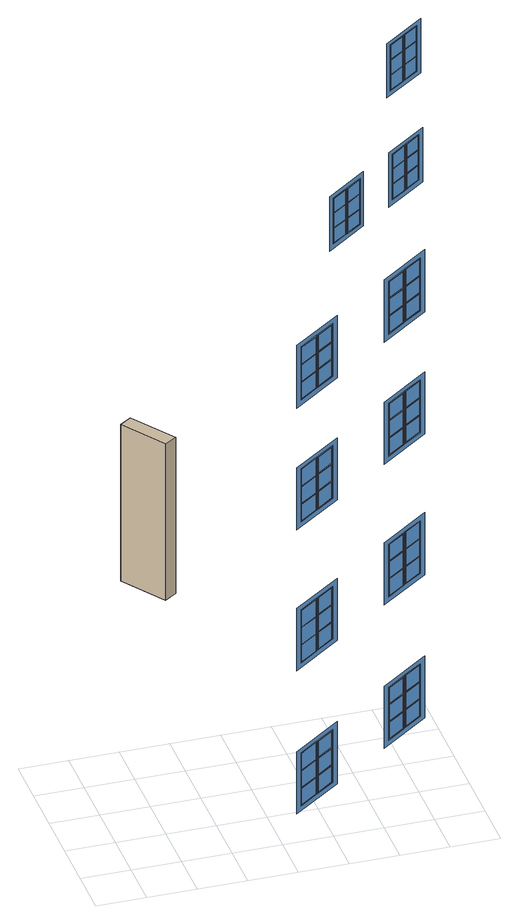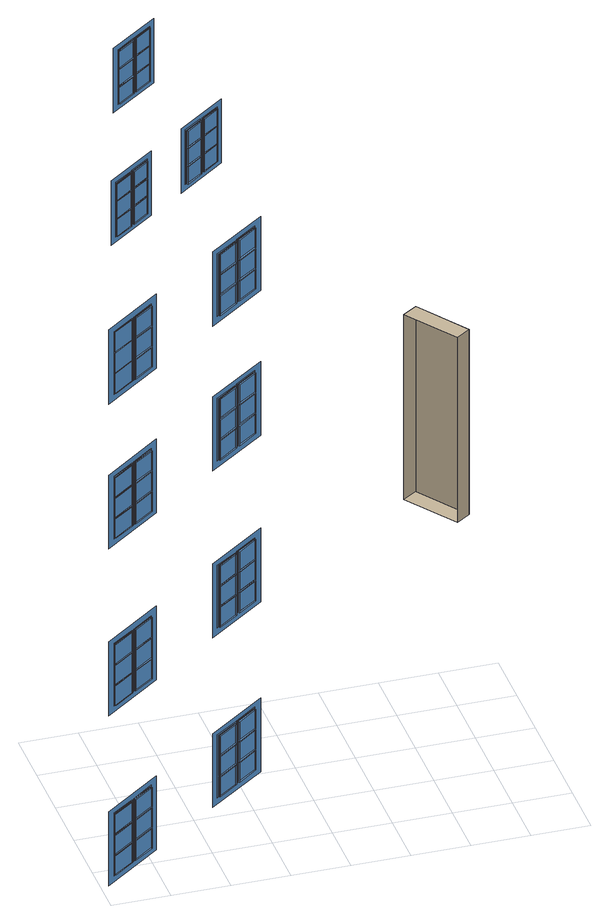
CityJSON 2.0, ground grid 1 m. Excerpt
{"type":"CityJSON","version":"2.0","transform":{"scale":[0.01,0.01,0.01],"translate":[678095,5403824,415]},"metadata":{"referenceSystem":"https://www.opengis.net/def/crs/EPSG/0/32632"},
"CityObjects":{
"building1":{"type":"Building","attributes":{"dataAvailable":"Sufficient","measuredHeight":20.7},"children":["building1-1"],"geometry":[{"type":"MultiSurface","lod":"3","boundaries":[[[0,1,2,3]],[[4,5,6,7]],[[8,9,10,11]],[[12,13,14,15]],[[16,17,18,19]],[[20,21,22,23]],[[24,25,26,27]],[[28,29,30,31]],[[32,33,34,35]],[[36,37,38,39]],[[40,41,42,43]],[[44,45,46,47]],[[5,4,48,49]],[[1,0,50,51]],[[9,8,52,53]],[[17,16,54,55]],[[13,12,56,57]],[[21,20,58,59]],[[29,28,60,61]],[[25,24,62,63]],[[33,32,64,65]],[[41,40,66,67]],[[37,36,68,69]],[[45,44,70,71]],[[5,72,73,6]],[[1,74,75,2]],[[9,76,77,10]],[[17,78,79,18]],[[13,80,81,14]],[[21,82,83,22]],[[29,84,85,30]],[[25,86,87,26]],[[33,88,89,34]],[[41,90,91,42]],[[37,92,93,38]],[[45,94,95,46]],[[8,96,97,52]],[[4,98,99,48]],[[0,100,101,50]],[[20,102,103,58]],[[16,104,105,54]],[[12,106,107,56]],[[32,108,109,64]],[[28,110,111,60]],[[24,112,113,62]],[[44,114,115,70]],[[40,116,117,66]],[[36,118,119,68]],[[100,0,3,120]],[[98,4,7,121]],[[96,8,11,122]],[[106,12,15,123]],[[104,16,19,124]],[[102,20,23,125]],[[112,24,27,126]],[[110,28,31,127]],[[108,32,35,128]],[[118,36,39,129]],[[116,40,43,130]],[[114,44,47,131]],[[0,1,74,100]],[[98,4,5,72]],[[96,8,9,76]],[[12,13,80,106]],[[104,16,17,78]],[[102,20,21,82]],[[24,25,86,112]],[[110,28,29,84]],[[108,32,33,88]],[[36,37,92,118]],[[116,40,41,90]],[[114,44,45,94]],[[74,1,51,132]],[[72,5,49,133]],[[76,9,53,134]],[[80,13,57,135]],[[78,17,55,136]],[[82,21,59,137]],[[86,25,63,138]],[[84,29,61,139]],[[88,33,65,140]],[[92,37,69,141]],[[90,41,67,142]],[[94,45,71,143]],[[144,145,146,147],[101,132,51,50],[133,49,48,99],[134,53,52,97]],[[148,149,150,151],[107,135,57,56],[136,55,54,105],[137,59,58,103]],[[152,153,154,155],[113,138,63,62],[139,61,60,111],[140,65,64,109]],[[156,157,158,159],[119,141,69,68],[142,67,66,117],[143,71,70,115]],[[74,100,120,75]],[[72,98,121,73]],[[76,96,122,77]],[[80,106,123,81]],[[78,104,124,79]],[[82,102,125,83]],[[86,112,126,87]],[[84,110,127,85]],[[88,108,128,89]],[[92,118,129,93]],[[90,116,130,91]],[[94,114,131,95]],[[98,72,133,99]],[[96,76,134,97]],[[100,74,132,101]],[[104,78,136,105]],[[102,82,137,103]],[[106,80,135,107]],[[110,84,139,111]],[[108,88,140,109]],[[112,86,138,113]],[[116,90,142,117]],[[114,94,143,115]],[[118,92,141,119]],[[160,161,162,163]],[[164,165,166,167]],[[168,169,170,171]],[[172,173,174,175]],[[176,177,178,179]],[[180,181,182,183]],[[184,185,186,187]],[[188,189,190,191]],[[192,193,194,195]],[[196,197,198,199]],[[200,201,202,203]],[[204,205,206,207]],[[161,160,208,209]],[[169,168,210,211]],[[165,164,212,213]],[[173,172,214,215]],[[181,180,216,217]],[[177,176,218,219]],[[185,184,220,221]],[[193,192,222,223]],[[189,188,224,225]],[[197,196,226,227]],[[205,204,228,229]],[[201,200,230,231]],[[232,233,234,235],[144,147,146,145],[236,237,238,239]],[[240,241,242,243],[148,151,150,149],[244,245,246,247]],[[248,249,250,251],[152,155,154,153],[252,253,254,255]],[[256,257,258,259],[156,159,158,157],[260,261,262,263]],[[161,264,265,162]],[[165,266,267,166]],[[169,268,269,170]],[[173,270,271,174]],[[177,272,273,178]],[[181,274,275,182]],[[185,276,277,186]],[[189,278,279,190]],[[193,280,281,194]],[[197,282,283,198]],[[201,284,285,202]],[[205,286,287,206]],[[168,288,289,210]],[[160,290,291,208]],[[164,292,293,212]],[[180,294,295,216]],[[172,296,297,214]],[[176,298,299,218]],[[192,300,301,222]],[[184,302,303,220]],[[188,304,305,224]],[[204,306,307,228]],[[196,308,309,226]],[[200,310,311,230]],[[292,164,167,312]],[[290,160,163,313]],[[288,168,171,314]],[[298,176,179,315]],[[296,172,175,316]],[[294,180,183,317]],[[304,188,191,318]],[[302,184,187,319]],[[300,192,195,320]],[[310,200,203,321]],[[308,196,199,322]],[[306,204,207,323]],[[290,160,161,264]],[[292,164,165,266]],[[168,169,268,288]],[[296,172,173,270]],[[298,176,177,272]],[[180,181,274,294]],[[302,184,185,276]],[[304,188,189,278]],[[192,193,280,300]],[[308,196,197,282]],[[310,200,201,284]],[[204,205,286,306]],[[266,165,213,324]],[[268,169,211,325]],[[264,161,209,326]],[[272,177,219,327]],[[274,181,217,328]],[[270,173,215,329]],[[278,189,225,330]],[[280,193,223,331]],[[276,185,221,332]],[[284,201,231,333]],[[286,205,229,334]],[[282,197,227,335]],[[236,239,238,237],[289,325,211,210],[324,213,212,293],[326,209,208,291]],[[244,247,246,245],[295,328,217,216],[327,219,218,299],[329,215,214,297]],[[252,255,254,253],[301,331,223,222],[330,225,224,305],[332,221,220,303]],[[260,263,262,261],[307,334,229,228],[333,231,230,311],[335,227,226,309]],[[264,290,313,265]],[[266,292,312,267]],[[268,288,314,269]],[[270,296,316,271]],[[272,298,315,273]],[[274,294,317,275]],[[276,302,319,277]],[[278,304,318,279]],[[280,300,320,281]],[[282,308,322,283]],[[284,310,321,285]],[[286,306,323,287]],[[292,266,324,293]],[[290,264,326,291]],[[288,268,325,289]],[[298,272,327,299]],[[296,270,329,297]],[[294,274,328,295]],[[304,278,330,305]],[[302,276,332,303]],[[300,280,331,301]],[[310,284,333,311]],[[308,282,335,309]],[[306,286,334,307]],[[336,337,338,339]],[[340,341,342,343]],[[344,345,346,347]],[[337,336,348,349]],[[345,344,350,351]],[[341,340,352,353]],[[341,354,355,342]],[[337,356,357,338]],[[345,358,359,346]],[[336,360,361,348]],[[344,362,363,350]],[[340,364,365,352]],[[364,340,343,366]],[[360,336,339,367]],[[362,344,347,368]],[[360,336,337,356]],[[344,345,358,362]],[[364,340,341,354]],[[354,341,353,369]],[[358,345,351,370]],[[356,337,349,371]],[[372,373,374,375],[363,370,351,350],[369,353,352,365],[371,349,348,361]],[[354,364,366,355]],[[356,360,367,357]],[[358,362,368,359]],[[360,356,371,361]],[[362,358,370,363]],[[364,354,369,365]],[[376,377,378,379]],[[380,381,382,383]],[[384,385,386,387]],[[381,380,388,389]],[[385,384,390,391]],[[377,376,392,393]],[[394,395,396,397],[398,399,400,401],[372,375,374,373]],[[377,402,403,378]],[[385,404,405,386]],[[381,406,407,382]],[[384,408,409,390]],[[380,410,411,388]],[[376,412,413,392]],[[408,384,387,414]],[[410,380,383,415]],[[412,376,379,416]],[[412,376,377,402]],[[384,385,404,408]],[[410,380,381,406]],[[406,381,389,417]],[[402,377,393,418]],[[404,385,391,419]],[[398,401,400,399],[409,419,391,390],[417,389,388,411],[418,393,392,413]],[[404,408,414,405]],[[402,412,416,403]],[[406,410,415,407]],[[408,404,419,409]],[[410,406,417,411]],[[412,402,418,413]],[[420,421,422,423]],[[424,425,426,427]],[[428,429,430,431]],[[432,433,434,435]],[[436,437,438,439]],[[440,441,442,443]],[[444,445,446,447]],[[448,449,450,451]],[[452,453,454,455]],[[456,457,458,459]],[[460,461,462,463]],[[464,465,466,467]],[[425,424,468,469]],[[421,420,470,471]],[[429,428,472,473]],[[437,436,474,475]],[[433,432,476,477]],[[441,440,478,479]],[[449,448,480,481]],[[445,444,482,483]],[[453,452,484,485]],[[461,460,486,487]],[[457,456,488,489]],[[465,464,490,491]],[[492,493,494,495]],[[496,497,498,499]],[[500,501,502,503]],[[493,492,504,505]],[[501,500,506,507]],[[497,496,508,509]],[[510,511,512,513]],[[514,515,516,517]],[[518,519,520,521]],[[511,510,522,523]],[[519,518,524,525]],[[515,514,526,527]],[[425,528,529,426]],[[421,530,531,422]],[[429,532,533,430]],[[437,534,535,438]],[[433,536,537,434]],[[441,538,539,442]],[[449,540,541,450]],[[445,542,543,446]],[[453,544,545,454]],[[461,546,547,462]],[[457,548,549,458]],[[465,550,551,466]],[[428,552,553,472]],[[424,554,555,468]],[[420,556,557,470]],[[440,558,559,478]],[[436,560,561,474]],[[432,562,563,476]],[[452,564,565,484]],[[448,566,567,480]],[[444,568,569,482]],[[464,570,571,490]],[[460,572,573,486]],[[456,574,575,488]],[[497,576,577,498]],[[493,578,579,494]],[[501,580,581,502]],[[492,582,583,504]],[[500,584,585,506]],[[496,586,587,508]],[[515,588,589,516]],[[511,590,591,512]],[[519,592,593,520]],[[510,594,595,522]],[[518,596,597,524]],[[514,598,599,526]],[[556,420,423,600]],[[554,424,427,601]],[[552,428,431,602]],[[562,432,435,603]],[[560,436,439,604]],[[558,440,443,605]],[[568,444,447,606]],[[566,448,451,607]],[[564,452,455,608]],[[574,456,459,609]],[[572,460,463,610]],[[570,464,467,611]],[[586,496,499,612]],[[582,492,495,613]],[[584,500,503,614]],[[420,421,530,556]],[[554,424,425,528]],[[552,428,429,532]],[[432,433,536,562]],[[560,436,437,534]],[[558,440,441,538]],[[444,445,542,568]],[[566,448,449,540]],[[564,452,453,544]],[[456,457,548,574]],[[572,460,461,546]],[[570,464,465,550]],[[582,492,493,578]],[[500,501,580,584]],[[586,496,497,576]],[[530,421,471,615]],[[528,425,469,616]],[[532,429,473,617]],[[536,433,477,618]],[[534,437,475,619]],[[538,441,479,620]],[[542,445,483,621]],[[540,449,481,622]],[[544,453,485,623]],[[548,457,489,624]],[[546,461,487,625]],[[550,465,491,626]],[[576,497,509,627]],[[580,501,507,628]],[[578,493,505,629]],[[630,631,632,633],[557,615,471,470],[616,469,468,555],[617,473,472,553]],[[634,635,636,637],[563,618,477,476],[619,475,474,561],[620,479,478,559]],[[638,639,640,641],[569,621,483,482],[622,481,480,567],[623,485,484,565]],[[642,643,644,645],[575,624,489,488],[625,487,486,573],[626,491,490,571]],[[646,647,648,649],[585,628,507,506],[627,509,508,587],[629,505,504,583]],[[598,514,517,650]],[[594,510,513,651]],[[596,518,521,652]],[[594,510,511,590]],[[518,519,592,596]],[[598,514,515,588]],[[588,515,527,653]],[[592,519,525,654]],[[590,511,523,655]],[[656,657,658,659],[597,654,525,524],[653,527,526,599],[655,523,522,595]],[[576,586,612,577]],[[578,582,613,579]],[[580,584,614,581]],[[582,578,629,583]],[[584,580,628,585]],[[586,576,627,587]],[[530,556,600,531]],[[528,554,601,529]],[[532,552,602,533]],[[536,562,603,537]],[[534,560,604,535]],[[538,558,605,539]],[[542,568,606,543]],[[540,566,607,541]],[[544,564,608,545]],[[548,574,609,549]],[[546,572,610,547]],[[550,570,611,551]],[[554,528,616,555]],[[552,532,617,553]],[[556,530,615,557]],[[560,534,619,561]],[[558,538,620,559]],[[562,536,618,563]],[[566,540,622,567]],[[564,544,623,565]],[[568,542,621,569]],[[572,546,625,573]],[[570,550,626,571]],[[574,548,624,575]],[[588,598,650,589]],[[590,594,651,591]],[[592,596,652,593]],[[660,661,662,663]],[[664,665,666,667]],[[668,669,670,671]],[[594,590,655,595]],[[596,592,654,597]],[[598,588,653,599]],[[665,664,672,673]],[[669,668,674,675]],[[661,660,676,677]],[[678,679,680,681]],[[682,683,684,685]],[[686,687,688,689]],[[690,691,692,693]],[[694,695,696,697]],[[698,699,700,701]],[[702,703,704,705]],[[706,707,708,709]],[[710,711,712,713]],[[714,715,716,717]],[[718,719,720,721]],[[722,723,724,725]],[[679,678,726,727]],[[687,686,728,729]],[[683,682,730,731]],[[691,690,732,733]],[[699,698,734,735]],[[695,694,736,737]],[[703,702,738,739]],[[711,710,740,741]],[[707,706,742,743]],[[715,714,744,745]],[[723,722,746,747]],[[719,718,748,749]],[[750,751,752,753]],[[754,755,756,757]],[[758,759,760,761]],[[755,754,762,763]],[[759,758,764,765]],[[751,750,766,767]],[[768,769,770,771],[772,773,774,775],[646,649,648,647]],[[776,777,778,779],[630,633,632,631],[780,781,782,783]],[[784,785,786,787],[634,637,636,635],[788,789,790,791]],[[792,793,794,795],[638,641,640,639],[796,797,798,799]],[[800,801,802,803],[642,645,644,643],[804,805,806,807]],[[808,809,810,811],[812,813,814,815],[656,659,658,657]],[[661,816,817,662]],[[669,818,819,670]],[[665,820,821,666]],[[668,822,823,674]],[[664,824,825,672]],[[660,826,827,676]],[[751,828,829,752]],[[759,830,831,760]],[[755,832,833,756]],[[758,834,835,764]],[[754,836,837,762]],[[750,838,839,766]],[[679,840,841,680]],[[683,842,843,684]],[[687,844,845,688]],[[691,846,847,692]],[[695,848,849,696]],[[699,850,851,700]],[[703,852,853,704]],[[707,854,855,708]],[[711,856,857,712]],[[715,858,859,716]],[[719,860,861,720]],[[723,862,863,724]],[[686,864,865,728]],[[678,866,867,726]],[[682,868,869,730]],[[698,870,871,734]],[[690,872,873,732]],[[694,874,875,736]],[[710,876,877,740]],[[702,878,879,738]],[[706,880,881,742]],[[722,882,883,746]],[[714,884,885,744]],[[718,886,887,748]],[[822,668,671,888]],[[824,664,667,889]],[[826,660,663,890]],[[826,660,661,816]],[[668,669,818,822]],[[824,664,665,820]],[[820,665,673,891]],[[816,661,677,892]],[[818,669,675,893]],[[772,775,774,773],[823,893,675,674],[891,673,672,825],[892,677,676,827]],[[834,758,761,894]],[[836,754,757,895]],[[838,750,753,896]],[[838,750,751,828]],[[758,759,830,834]],[[836,754,755,832]],[[832,755,763,897]],[[828,751,767,898]],[[830,759,765,899]],[[812,815,814,813],[835,899,765,764],[897,763,762,837],[898,767,766,839]],[[868,682,685,900]],[[866,678,681,901]],[[864,686,689,902]],[[874,694,697,903]],[[872,690,693,904]],[[870,698,701,905]],[[880,706,709,906]],[[878,702,705,907]],[[876,710,713,908]],[[866,678,679,840]],[[868,682,683,842]],[[686,687,844,864]],[[872,690,691,846]],[[874,694,695,848]],[[698,699,850,870]],[[878,702,703,852]],[[880,706,707,854]],[[710,711,856,876]],[[884,714,715,858]],[[886,718,719,860]],[[722,723,862,882]],[[842,683,731,909]],[[844,687,729,910]],[[840,679,727,911]],[[848,695,737,912]],[[850,699,735,913]],[[846,691,733,914]],[[854,707,743,915]],[[856,711,741,916]],[[852,703,739,917]],[[860,719,749,918]],[[862,723,747,919]],[[858,715,745,920]],[[780,783,782,781],[865,910,729,728],[909,731,730,869],[911,727,726,867]],[[788,791,790,789],[871,913,735,734],[912,737,736,875],[914,733,732,873]],[[796,799,798,797],[877,916,741,740],[915,743,742,881],[917,739,738,879]],[[804,807,806,805],[883,919,747,746],[918,749,748,887],[920,745,744,885]]],"semantics":{"surfaces":[{"type":"Window"}],"values":[0,0,0,0,0,0,0,0,0,0,0,0,0,0,0,0,0,0,0,0,0,0,0,0,0,0,0,0,0,0,0,0,0,0,0,0,0,0,0,0,0,0,0,0,0,0,0,0,0,0,0,0,0,0,0,0,0,0,0,0,0,0,0,0,0,0,0,0,0,0,0,0,0,0,0,0,0,0,0,0,0,0,0,0,0,0,0,0,0,0,0,0,0,0,0,0,0,0,0,0,0,0,0,0,0,0,0,0,0,0,0,0,0,0,0,0,0,0,0,0,0,0,0,0,0,0,0,0,0,0,0,0,0,0,0,0,0,0,0,0,0,0,0,0,0,0,0,0,0,0,0,0,0,0,0,0,0,0,0,0,0,0,0,0,0,0,0,0,0,0,0,0,0,0,0,0,0,0,0,0,0,0,0,0,0,0,0,0,0,0,0,0,0,0,0,0,0,0,0,0,0,0,0,0,0,0,0,0,0,0,0,0,0,0,0,0,0,0,0,0,0,0,0,0,0,0,0,0,0,0,0,0,0,0,0,0,0,0,0,0,0,0,0,0,0,0,0,0,0,0,0,0,0,0,0,0,0,0,0,0,0,0,0,0,0,0,0,0,0,0,0,0,0,0,0,0,0,0,0,0,0,0,0,0,0,0,0,0,0,0,0,0,0,0,0,0,0,0,0,0,0,0,0,0,0,0,0,0,0,0,0,0,0,0,0,0,0,0,0,0,0,0,0,0,0,0,0,0,0,0,0,0,0,0,0,0,0,0,0,0,0,0,0,0,0,0,0,0,0,0,0,0,0,0,0,0,0,0,0,0,0,0,0,0,0,0,0,0,0,0,0,0,0,0,0,0,0,0,0,0,0,0,0,0,0,0,0,0,0,0,0,0,0,0,0,0,0,0,0,0,0,0,0,0,0,0,0,0,0,0,0,0,0,0,0,0,0,0,0,0,0,0,0,0,0,0,0,0,0,0,0,0,0,0,0,0,0,0,0,0,0,0,0,0,0,0,0,0,0,0,0,0,0,0,0,0,0,0,0,0,0,0,0,0,0,0,0,0,0,0,0,0,0,0,0,0,0,0,0,0,0,0,0,0,0,0,0,0,0,0,0,0,0,0,0,0,0,0,0,0,0,0,0,0,0,0,0,0,0,0,0,0,0,0,0,0,0,0,0,0,0,0,0,0,0,0,0,0,0,0,0,0,0,0,0,0,0,0,0,0,0,0,0,0,0,0,0,0,0,0,0,0,0,0,0,0,0,0,0,0,0,0,0,0,0,0,0,0,0,0,0,0,0,0,0,0,0,0,0,0,0,0,0,0,0,0,0,0]}}]},
"building1-1":{"type":"BuildingInstallation","attributes":{"@cityeditor:layer":"Unclassified.LoD3","klumMaterialClass":"Concrete","klumMaterialIndex":"E202","materialUncertainty":0.3},"parents":["building1"],"geometry":[{"type":"MultiSurface","lod":"3","boundaries":[[[921,922,923,924]],[[922,925,926,923]],[[927,925,922,921]],[[928,926,925,927]],[[924,923,926,928]]]}]}
},
"vertices":[
[369,104,82],[369,104,45],[368,106,45],[368,106,82],[369,104,121],[369,104,84],[368,106,84],[368,106,121],[369,104,160],[369,104,123],[368,106,123],[368,106,160],[369,104,404],[369,104,366],[368,106,366],[368,106,404],[369,104,443],[369,104,405],[368,106,405],[368,106,443],[369,104,482],[369,104,444],[368,106,444],[368,106,482],[369,104,720],[369,104,683],[368,106,683],[368,106,720],[369,104,759],[369,104,722],[368,106,722],[368,106,759],[369,104,798],[369,104,761],[368,106,761],[368,106,798],[369,104,994],[369,104,957],[368,106,957],[368,106,994],[369,104,1033],[369,104,996],[368,106,996],[368,106,1033],[369,104,1072],[369,104,1035],[368,106,1035],[368,106,1072],[369,103,121],[369,103,84],[369,103,82],[369,103,45],[369,103,160],[369,103,123],[369,103,443],[369,103,405],[369,103,404],[369,103,366],[369,103,482],[369,103,444],[369,103,759],[369,103,722],[369,103,720],[369,103,683],[369,103,798],[369,103,761],[369,103,1033],[369,103,996],[369,103,994],[369,103,957],[369,103,1072],[369,103,1035],[405,131,84],[403,133,84],[405,131,45],[403,133,45],[405,131,123],[403,133,123],[405,131,405],[403,133,405],[405,131,366],[403,133,366],[405,131,444],[403,133,444],[405,131,722],[403,133,722],[405,131,683],[403,133,683],[405,131,761],[403,133,761],[405,131,996],[403,133,996],[405,131,957],[403,133,957],[405,131,1035],[403,133,1035],[405,131,160],[405,130,160],[405,131,121],[405,130,121],[405,131,82],[405,130,82],[405,131,482],[405,130,482],[405,131,443],[405,130,443],[405,131,404],[405,130,404],[405,131,798],[405,130,798],[405,131,759],[405,130,759],[405,131,720],[405,130,720],[405,131,1072],[405,130,1072],[405,131,1033],[405,130,1033],[405,131,994],[405,130,994],[403,133,82],[403,133,121],[403,133,160],[403,133,404],[403,133,443],[403,133,482],[403,133,720],[403,133,759],[403,133,798],[403,133,994],[403,133,1033],[403,133,1072],[405,130,45],[405,130,84],[405,130,123],[405,130,366],[405,130,405],[405,130,444],[405,130,683],[405,130,722],[405,130,761],[405,130,957],[405,130,996],[405,130,1035],[368,102,162],[368,102,43],[407,132,43],[407,132,162],[368,102,483],[368,102,365],[407,132,365],[407,132,483],[368,102,800],[368,102,681],[407,132,681],[407,132,800],[368,102,1074],[368,102,955],[407,132,955],[407,132,1074],[411,136,160],[411,136,123],[409,138,123],[409,138,160],[411,136,121],[411,136,84],[409,138,84],[409,138,121],[411,136,82],[411,136,45],[409,138,45],[409,138,82],[411,136,482],[411,136,444],[409,138,444],[409,138,482],[411,136,443],[411,136,405],[409,138,405],[409,138,443],[411,136,404],[411,136,366],[409,138,366],[409,138,404],[411,136,798],[411,136,761],[409,138,761],[409,138,798],[411,136,759],[411,136,722],[409,138,722],[409,138,759],[411,136,720],[411,136,683],[409,138,683],[409,138,720],[411,136,1072],[411,136,1035],[409,138,1035],[409,138,1072],[411,136,1033],[411,136,996],[409,138,996],[409,138,1033],[411,136,994],[411,136,957],[409,138,957],[409,138,994],[411,135,160],[411,135,123],[411,135,82],[411,135,45],[411,135,121],[411,135,84],[411,135,482],[411,135,444],[411,135,404],[411,135,366],[411,135,443],[411,135,405],[411,135,798],[411,135,761],[411,135,720],[411,135,683],[411,135,759],[411,135,722],[411,135,1072],[411,135,1035],[411,135,994],[411,135,957],[411,135,1033],[411,135,996],[356,94,172],[356,94,32],[460,172,32],[460,172,172],[409,134,162],[449,163,162],[449,163,43],[409,134,43],[356,94,494],[356,94,354],[460,172,354],[460,172,494],[409,134,483],[449,163,483],[449,163,365],[409,134,365],[356,94,810],[356,94,670],[460,172,670],[460,172,810],[409,134,800],[449,163,800],[449,163,681],[409,134,681],[356,94,1085],[356,94,944],[460,172,944],[460,172,1085],[409,134,1074],[449,163,1074],[449,163,955],[409,134,955],[446,163,123],[445,165,123],[446,163,84],[445,165,84],[446,163,45],[445,165,45],[446,163,444],[445,165,444],[446,163,405],[445,165,405],[446,163,366],[445,165,366],[446,163,761],[445,165,761],[446,163,722],[445,165,722],[446,163,683],[445,165,683],[446,163,1035],[445,165,1035],[446,163,996],[445,165,996],[446,163,957],[445,165,957],[446,163,82],[447,162,82],[446,163,160],[447,162,160],[446,163,121],[447,162,121],[446,163,404],[447,162,404],[446,163,482],[447,162,482],[446,163,443],[447,162,443],[446,163,720],[447,162,720],[446,163,798],[447,162,798],[446,163,759],[447,162,759],[446,163,994],[447,162,994],[446,163,1072],[447,162,1072],[446,163,1033],[447,162,1033],[445,165,121],[445,165,160],[445,165,82],[445,165,443],[445,165,482],[445,165,404],[445,165,759],[445,165,798],[445,165,720],[445,165,1033],[445,165,1072],[445,165,994],[447,162,84],[447,162,45],[447,162,123],[447,162,405],[447,162,366],[447,162,444],[447,162,722],[447,162,683],[447,162,761],[447,162,996],[447,162,957],[447,162,1035],[451,167,1352],[451,167,1320],[450,168,1320],[450,168,1352],[451,167,1319],[451,167,1286],[450,168,1286],[450,168,1319],[451,167,1285],[451,167,1252],[450,168,1252],[450,168,1285],[452,166,1352],[452,166,1320],[452,166,1285],[452,166,1252],[452,166,1319],[452,166,1286],[481,189,1286],[480,191,1286],[481,189,1320],[480,191,1320],[481,189,1252],[480,191,1252],[481,189,1352],[482,189,1352],[481,189,1285],[482,189,1285],[481,189,1319],[482,189,1319],[480,191,1319],[480,191,1352],[480,191,1285],[482,189,1286],[482,189,1252],[482,189,1320],[450,165,1354],[450,165,1251],[483,190,1251],[483,190,1354],[486,193,1352],[486,193,1320],[485,195,1320],[485,195,1352],[486,193,1319],[486,193,1286],[485,195,1286],[485,195,1319],[486,193,1285],[486,193,1252],[485,195,1252],[485,195,1285],[487,192,1319],[487,192,1286],[487,192,1285],[487,192,1252],[487,192,1352],[487,192,1320],[441,158,1363],[441,158,1241],[528,224,1241],[528,224,1363],[486,191,1354],[519,216,1354],[519,216,1251],[486,191,1251],[517,216,1320],[515,218,1320],[517,216,1252],[515,218,1252],[517,216,1286],[515,218,1286],[517,216,1285],[517,215,1285],[517,216,1319],[517,215,1319],[517,216,1352],[517,215,1352],[515,218,1285],[515,218,1319],[515,218,1352],[517,215,1286],[517,215,1320],[517,215,1252],[594,275,82],[594,275,45],[593,277,45],[593,277,82],[594,275,121],[594,275,84],[593,277,84],[593,277,121],[594,275,160],[594,275,123],[593,277,123],[593,277,160],[594,275,404],[594,275,366],[593,277,366],[593,277,404],[594,275,443],[594,275,405],[593,277,405],[593,277,443],[594,275,482],[594,275,444],[593,277,444],[593,277,482],[594,275,720],[594,275,683],[593,277,683],[593,277,720],[594,275,759],[594,275,722],[593,277,722],[593,277,759],[594,275,798],[594,275,761],[593,277,761],[593,277,798],[594,275,994],[594,275,957],[593,277,957],[593,277,994],[594,275,1033],[594,275,996],[593,277,996],[593,277,1033],[594,275,1072],[594,275,1035],[593,277,1035],[593,277,1072],[595,274,121],[595,274,84],[595,274,82],[595,274,45],[595,274,160],[595,274,123],[595,274,443],[595,274,405],[595,274,404],[595,274,366],[595,274,482],[595,274,444],[595,274,759],[595,274,722],[595,274,720],[595,274,683],[595,274,798],[595,274,761],[595,274,1033],[595,274,996],[595,274,994],[595,274,957],[595,274,1072],[595,274,1035],[598,278,1601],[598,278,1568],[597,279,1568],[597,279,1601],[598,278,1567],[598,278,1534],[597,279,1534],[597,279,1567],[598,278,1533],[598,278,1500],[597,279,1500],[597,279,1533],[598,277,1601],[598,277,1568],[598,277,1533],[598,277,1500],[598,277,1567],[598,277,1534],[603,281,1352],[603,281,1320],[602,283,1320],[602,283,1352],[603,281,1319],[603,281,1286],[602,283,1286],[602,283,1319],[603,281,1285],[603,281,1252],[602,283,1252],[602,283,1285],[603,280,1352],[603,280,1320],[603,280,1285],[603,280,1252],[603,280,1319],[603,280,1286],[630,302,84],[629,304,84],[630,302,45],[629,304,45],[630,302,123],[629,304,123],[630,302,405],[629,304,405],[630,302,366],[629,304,366],[630,302,444],[629,304,444],[630,302,722],[629,304,722],[630,302,683],[629,304,683],[630,302,761],[629,304,761],[630,302,996],[629,304,996],[630,302,957],[629,304,957],[630,302,1035],[629,304,1035],[630,302,160],[631,301,160],[630,302,121],[631,301,121],[630,302,82],[631,301,82],[630,302,482],[631,301,482],[630,302,443],[631,301,443],[630,302,404],[631,301,404],[630,302,798],[631,301,798],[630,302,759],[631,301,759],[630,302,720],[631,301,720],[630,302,1072],[631,301,1072],[630,302,1033],[631,301,1033],[630,302,994],[631,301,994],[628,300,1534],[627,302,1534],[628,300,1568],[627,302,1568],[628,300,1500],[627,302,1500],[628,300,1601],[629,300,1601],[628,300,1533],[629,300,1533],[628,300,1567],[629,300,1567],[633,304,1286],[632,306,1286],[633,304,1320],[632,306,1320],[633,304,1252],[632,306,1252],[633,304,1352],[633,303,1352],[633,304,1285],[633,303,1285],[633,304,1319],[633,303,1319],[629,304,82],[629,304,121],[629,304,160],[629,304,404],[629,304,443],[629,304,482],[629,304,720],[629,304,759],[629,304,798],[629,304,994],[629,304,1033],[629,304,1072],[627,302,1567],[627,302,1601],[627,302,1533],[631,301,45],[631,301,84],[631,301,123],[631,301,366],[631,301,405],[631,301,444],[631,301,683],[631,301,722],[631,301,761],[631,301,957],[631,301,996],[631,301,1035],[629,300,1534],[629,300,1500],[629,300,1568],[593,273,162],[593,273,43],[632,303,43],[632,303,162],[593,273,483],[593,273,365],[632,303,365],[632,303,483],[593,273,800],[593,273,681],[632,303,681],[632,303,800],[593,273,1074],[593,273,955],[632,303,955],[632,303,1074],[597,276,1602],[597,276,1499],[630,301,1499],[630,301,1602],[632,306,1319],[632,306,1352],[632,306,1285],[633,303,1286],[633,303,1252],[633,303,1320],[602,279,1354],[602,279,1251],[635,304,1251],[635,304,1354],[633,304,1601],[633,304,1568],[632,306,1568],[632,306,1601],[633,304,1567],[633,304,1534],[632,306,1534],[632,306,1567],[633,304,1533],[633,304,1500],[632,306,1500],[632,306,1533],[634,304,1567],[634,304,1534],[634,304,1533],[634,304,1500],[634,304,1601],[634,304,1568],[636,307,160],[636,307,123],[635,308,123],[635,308,160],[636,307,121],[636,307,84],[635,308,84],[635,308,121],[636,307,82],[636,307,45],[635,308,45],[635,308,82],[636,307,482],[636,307,444],[635,308,444],[635,308,482],[636,307,443],[636,307,405],[635,308,405],[635,308,443],[636,307,404],[636,307,366],[635,308,366],[635,308,404],[636,307,798],[636,307,761],[635,308,761],[635,308,798],[636,307,759],[636,307,722],[635,308,722],[635,308,759],[636,307,720],[636,307,683],[635,308,683],[635,308,720],[636,307,1072],[636,307,1035],[635,308,1035],[635,308,1072],[636,307,1033],[636,307,996],[635,308,996],[635,308,1033],[636,307,994],[636,307,957],[635,308,957],[635,308,994],[637,306,160],[637,306,123],[637,306,82],[637,306,45],[637,306,121],[637,306,84],[637,306,482],[637,306,444],[637,306,404],[637,306,366],[637,306,443],[637,306,405],[637,306,798],[637,306,761],[637,306,720],[637,306,683],[637,306,759],[637,306,722],[637,306,1072],[637,306,1035],[637,306,994],[637,306,957],[637,306,1033],[637,306,996],[638,308,1352],[638,308,1320],[637,310,1320],[637,310,1352],[638,308,1319],[638,308,1286],[637,310,1286],[637,310,1319],[638,308,1285],[638,308,1252],[637,310,1252],[637,310,1285],[639,307,1319],[639,307,1286],[639,307,1285],[639,307,1252],[639,307,1352],[639,307,1320],[588,269,1611],[588,269,1489],[675,334,1489],[675,334,1611],[632,302,1602],[665,327,1602],[665,327,1499],[632,302,1499],[582,264,172],[582,264,32],[686,343,32],[686,343,172],[635,305,162],[674,334,162],[674,334,43],[635,305,43],[582,264,494],[582,264,354],[686,343,354],[686,343,494],[635,305,483],[674,334,483],[674,334,365],[635,305,365],[582,264,810],[582,264,670],[686,343,670],[686,343,810],[635,305,800],[674,334,800],[674,334,681],[635,305,681],[582,264,1085],[582,264,944],[686,343,944],[686,343,1085],[635,305,1074],[674,334,1074],[674,334,955],[635,305,955],[593,272,1363],[593,272,1241],[680,338,1241],[680,338,1363],[637,306,1354],[670,331,1354],[670,331,1251],[637,306,1251],[663,327,1568],[662,329,1568],[663,327,1500],[662,329,1500],[663,327,1534],[662,329,1534],[663,327,1533],[664,326,1533],[663,327,1567],[664,326,1567],[663,327,1601],[664,326,1601],[668,331,1320],[667,332,1320],[668,331,1252],[667,332,1252],[668,331,1286],[667,332,1286],[668,331,1285],[669,330,1285],[668,331,1319],[669,330,1319],[668,331,1352],[669,330,1352],[672,334,123],[671,335,123],[672,334,84],[671,335,84],[672,334,45],[671,335,45],[672,334,444],[671,335,444],[672,334,405],[671,335,405],[672,334,366],[671,335,366],[672,334,761],[671,335,761],[672,334,722],[671,335,722],[672,334,683],[671,335,683],[672,334,1035],[671,335,1035],[672,334,996],[671,335,996],[672,334,957],[671,335,957],[672,334,82],[673,333,82],[672,334,160],[673,333,160],[672,334,121],[673,333,121],[672,334,404],[673,333,404],[672,334,482],[673,333,482],[672,334,443],[673,333,443],[672,334,720],[673,333,720],[672,334,798],[673,333,798],[672,334,759],[673,333,759],[672,334,994],[673,333,994],[672,334,1072],[673,333,1072],[672,334,1033],[673,333,1033],[662,329,1533],[662,329,1567],[662,329,1601],[664,326,1534],[664,326,1568],[664,326,1500],[667,332,1285],[667,332,1319],[667,332,1352],[669,330,1286],[669,330,1320],[669,330,1252],[671,335,121],[671,335,160],[671,335,82],[671,335,443],[671,335,482],[671,335,404],[671,335,759],[671,335,798],[671,335,720],[673,333,84],[673,333,45],[673,333,123],[673,333,405],[673,333,366],[673,333,444],[673,333,722],[673,333,683],[673,333,761],[673,333,996],[673,333,957],[673,333,1035],
[71,236,889],[47,219,889],[108,129,889],[133,146,889],[47,219,538],[108,129,538],[71,236,538],[133,146,538]
]}
